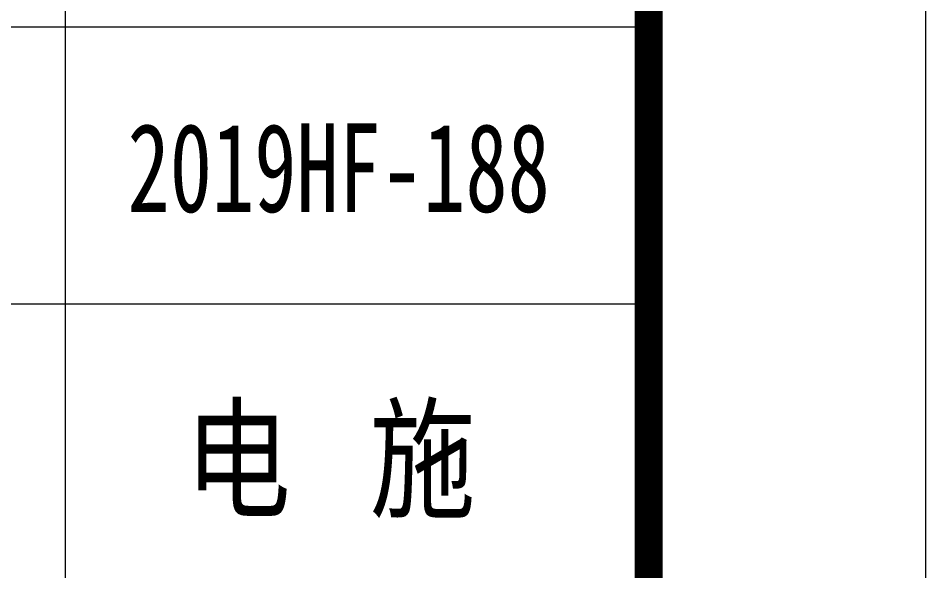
# Model space of a CAD drawing. Header units: inches. Extents: x -3272461 to -2504170, y 403793 to 1071042.
# Drawn here: x -2945614 to -2940702, y 571184 to 574177 of the extents above; entities that cross this region are included whole.
import ezdxf

# ---------------------------------------------------------------- set-up
doc = ezdxf.new("R2010")
doc.units = ezdxf.units.IN
doc.header["$LTSCALE"] = 1000
doc.header["$MEASUREMENT"] = 0
doc.layers.get('0').update_dxf_attribs({"lineweight": 18})
doc.layers.add('PUB_TITLE', color=153, linetype='Continuous', lineweight=18)
doc.layers.add('图签文字', color=4, linetype='Continuous', lineweight=18)
doc.styles.add('-黑体', font='', dxfattribs={"width": 0.7})
doc.styles.add('建筑图签-黑', font='', dxfattribs={"width": 0.7})
doc.styles.get('-黑体').set_extended_font_data('微软雅黑')
doc.styles.get('建筑图签-黑').set_extended_font_data('黑体')

msp = doc.modelspace()

# ---------------------------------------------------------------- linework, layer by layer
at = {"layer": 'PUB_TITLE'}
for p, q in [((-2945359.3, 585806.8), (-2945359.3, 566630.6)), ((-2948516.4, 574130.6), (-2942202.2, 574130.6)), ((-2948516.4, 572630.6), (-2942202.2, 572630.6))]:
    msp.add_line(p, q, dxfattribs=at)
msp.add_lwpolyline([(-2940702.2, 565130.6), (-2940702.2, 628130.6), (-3029802.2, 628130.6), (-3029802.2, 565130.6)], close=True, dxfattribs=at)
msp.add_lwpolyline([(-2942202.2, 566630.6, 150, 150, 0), (-2942202.2, 626630.6, 150, 150, 0), (-3026052.2, 626630.6, 150, 150, 0), (-3026052.2, 566630.6, 150, 150, 0)], format="xyseb", close=True, dxfattribs=at)

# ---------------------------------------------------------------- texts
at = {"insert": (-2944712.4, 571469.9), "char_height": 525, "width": 2340.23, "attachment_point": 7, "style": '-黑体'}
msp.add_mtext('{\\W0.8;电   施}', dxfattribs=at)
at = {"layer": '图签文字', "color": 1, "style": '建筑图签-黑', "width": 0.7}
msp.add_text('2019HF-188', height=480, dxfattribs=at).set_placement((-2945022.5, 573127.7))

doc.saveas('drawing.dxf')
